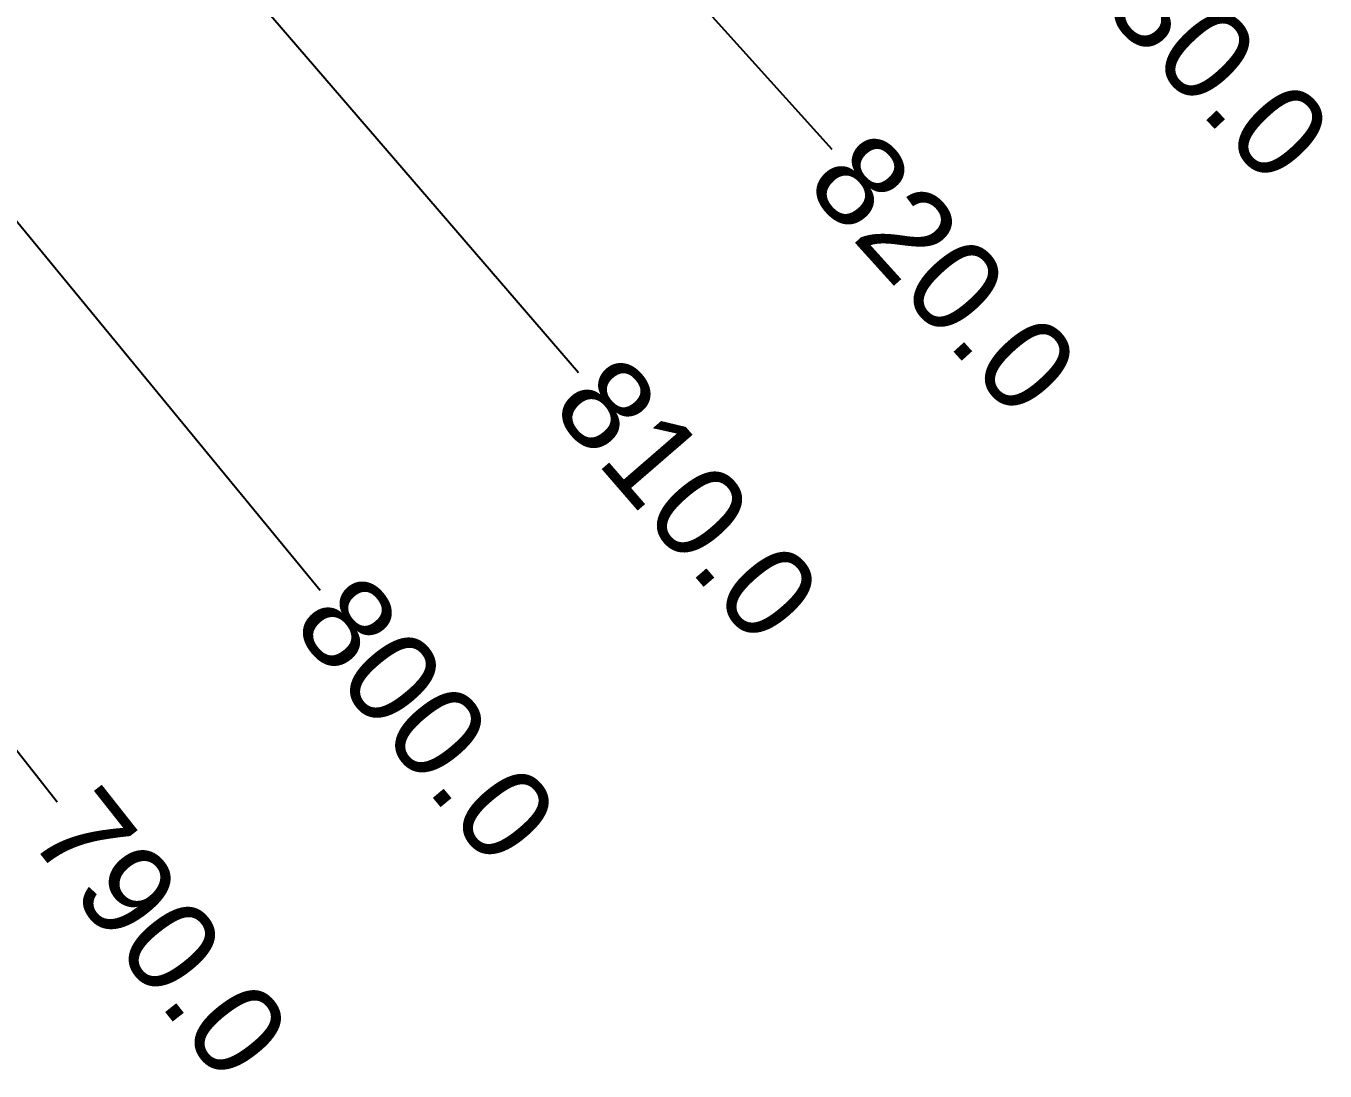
# Model space of a CAD drawing. Extents: x 524988 to 526146, y 9523518 to 9523888.
# Drawn here: x 525970.36 to 526013.11, y 9523661.61 to 9523695.99 of the extents above; entities that cross this region are included whole.
import ezdxf
from ezdxf.enums import TextEntityAlignment as Align

# ---------------------------------------------------------------- set-up
doc = ezdxf.new("R2010")
doc.units = 0
doc.layers.add('Route - Route de la corniche de Brazzaville - Tabulations', color=7, linetype='Continuous')
doc.layers.add('Route - Route de la corniche de Brazzaville - Textes - Tabulations', color=1, linetype='Continuous')
doc.styles.add('Affichages route', font='arial.ttf', dxfattribs={"height": 0.5})

msp = doc.modelspace()

# ---------------------------------------------------------------- linework, layer by layer
at = {"layer": 'Route - Route de la corniche de Brazzaville - Tabulations'}
for p, q in [((525956.719, 9523736.511), (525996.879, 9523691.933)), ((525949.382, 9523730.048), (525988.542, 9523684.589)), ((525941.904, 9523723.749), (525980.043, 9523677.431)), ((525934.287, 9523717.619), (525971.388, 9523670.464))]:
    msp.add_line(p, q, dxfattribs=at)

# ---------------------------------------------------------------- texts
at = {"layer": 'Route - Route de la corniche de Brazzaville - Textes - Tabulations', "style": 'Affichages route'}
for s, rotation, p in [('830.0', 313.426, (526005.222, 9523699.279)), ('820.0', 312.1528, (525997.046, 9523691.748)), ('810.0', 310.8795, (525988.705, 9523684.399)), ('800.0', 309.6063, (525980.202, 9523677.238)), ('790.0', 308.333, (525971.543, 9523670.268))]:
    msp.add_text(s, height=3, rotation=rotation, dxfattribs=at).set_placement(p, align=Align.MIDDLE_LEFT)

doc.saveas('drawing.dxf')
